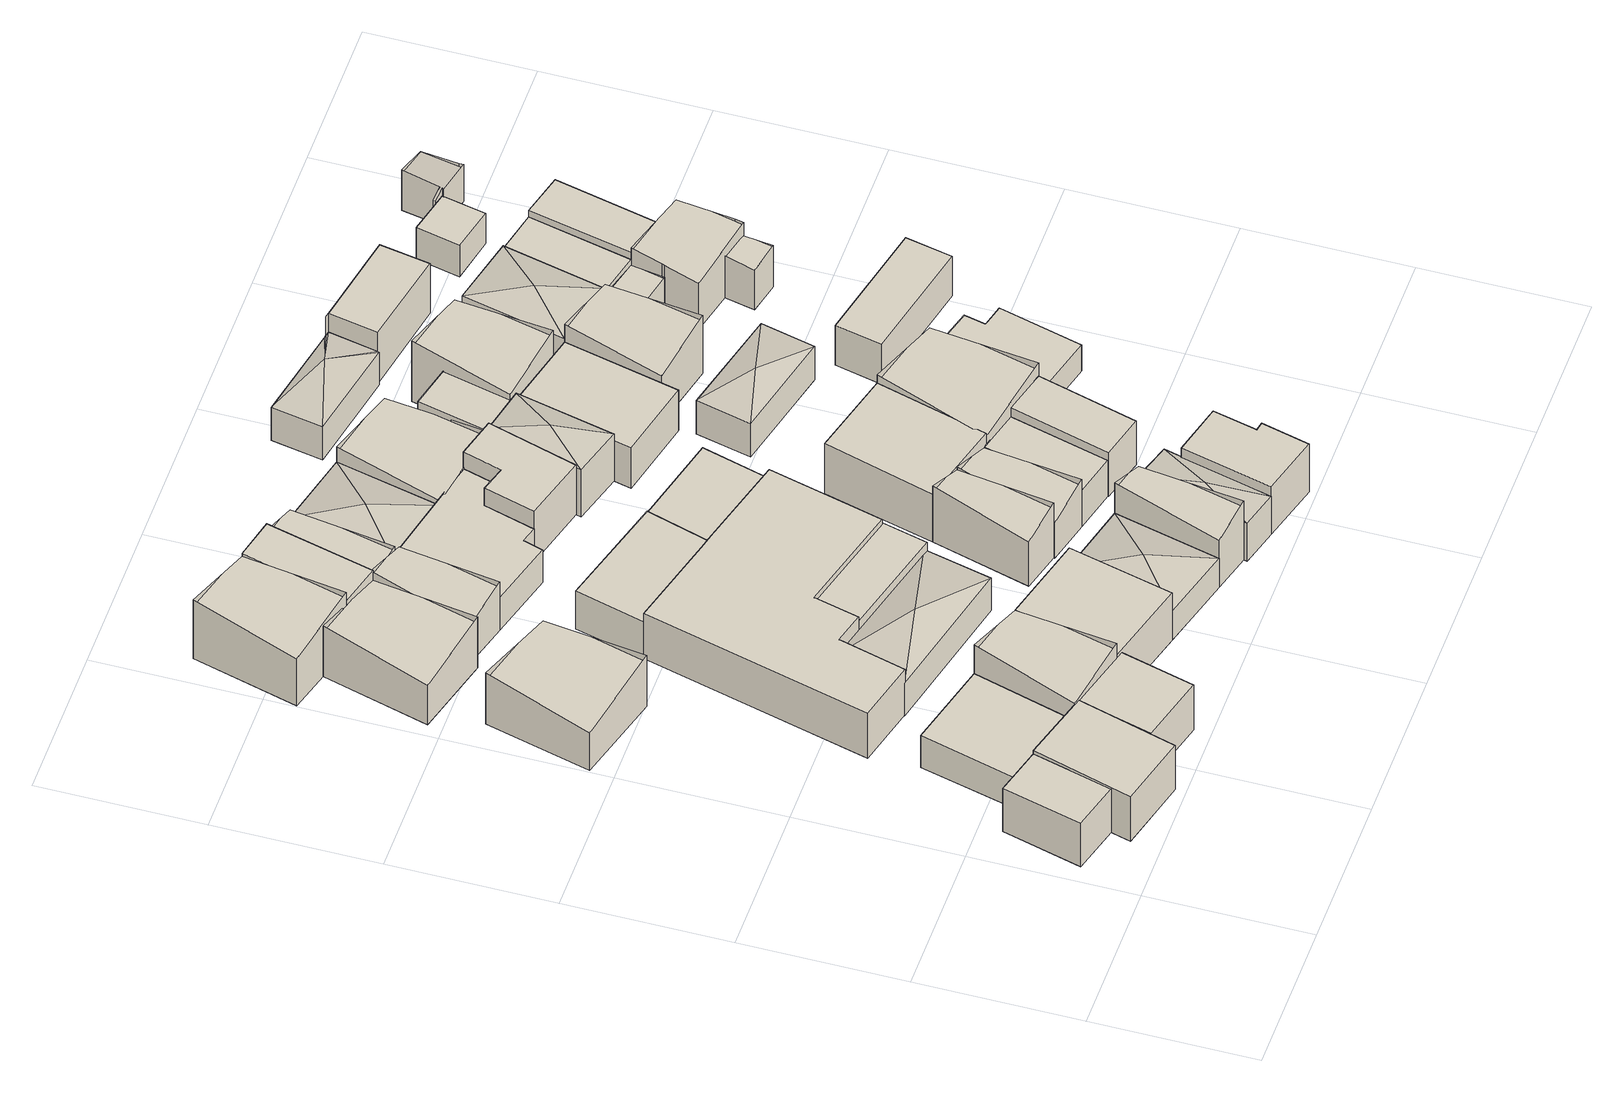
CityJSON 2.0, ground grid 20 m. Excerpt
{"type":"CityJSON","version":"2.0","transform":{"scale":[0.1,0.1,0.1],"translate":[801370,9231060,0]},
"CityObjects":{
"building1":{"type":"Building","attributes":{"Building Type":"Residential","Roof Shape":"flat","Roof Material":"Concrete Glazed Tile","Roof Material Code":1,"Roof Direction":"northwest","Building Height":6.69,"Roof Slope":7.7,"Footprint Area":61.77,"Solar PV Capacity Low":7.73,"Solar PV Capacity High":10.16,"Solar Annual Energy Low":11152,"Solar Annual Energy High":14697,"Suitable PV Area":46.17},"geometry":[{"type":"MultiSurface","lod":"2.2","boundaries":[[[0,1,2,3]],[[3,2,4,5]],[[2,1,6,4]],[[1,0,7,6]],[[0,3,5,7]],[[5,4,6,7]]]}]},
"building2":{"type":"Building","attributes":{"Building Type":"Residential","Roof Shape":"shed","Roof Material":"Concrete Glazed Tile","Roof Material Code":1,"Roof Direction":"northwest","Building Height":6.81,"Roof Slope":18.1,"Footprint Area":115.21,"Solar PV Capacity Low":14.43,"Solar PV Capacity High":18.95,"Solar Annual Energy Low":20800,"Solar Annual Energy High":27413,"Suitable PV Area":86.12},"geometry":[{"type":"MultiSurface","lod":"2.2","boundaries":[[[8,9,10,2]],[[2,10,11,12]],[[10,9,13,11]],[[9,8,14,13]],[[8,2,12,14]],[[12,11,13,14]]]}]},
"building3":{"type":"Building","attributes":{"Building Type":"Residential","Roof Shape":"shed","Roof Material":"Concrete Aluminum Tile","Roof Material Code":2,"Roof Direction":"northwest","Building Height":4.61,"Roof Slope":15.8,"Footprint Area":141.14,"Solar PV Capacity Low":17.67,"Solar PV Capacity High":23.21,"Solar Annual Energy Low":25482,"Solar Annual Energy High":33584,"Suitable PV Area":105.5},"geometry":[{"type":"MultiSurface","lod":"2.2","boundaries":[[[15,16,17,18]],[[18,17,19,20]],[[17,16,21,19]],[[16,15,22,21]],[[15,18,20,22]],[[20,19,21,22]]]}]},
"building4":{"type":"Building","attributes":{"Building Type":"Residential","Roof Shape":"flat","Roof Material":"Concrete Glazed Tile","Roof Material Code":1,"Roof Direction":"northwest","Building Height":6.98,"Roof Slope":5.5,"Footprint Area":80.82,"Solar PV Capacity Low":10.12,"Solar PV Capacity High":13.29,"Solar Annual Energy Low":14591,"Solar Annual Energy High":19230,"Suitable PV Area":60.41},"geometry":[{"type":"MultiSurface","lod":"2.2","boundaries":[[[23,24,25,10]],[[10,25,26,27]],[[25,24,28,26]],[[24,23,29,28]],[[23,10,27,29]],[[27,26,28,29]]]}]},
"building5":{"type":"Building","attributes":{"Building Type":"Residential","Roof Shape":"gable","Roof Material":"Concrete Aluminum Tile","Roof Material Code":2,"Roof Direction":"northwest","Building Height":5.91,"Roof Slope":32,"Footprint Area":156.12,"Solar PV Capacity Low":19.55,"Solar PV Capacity High":25.67,"Solar Annual Energy Low":28187,"Solar Annual Energy High":37149,"Suitable PV Area":116.7},"geometry":[{"type":"MultiSurface","lod":"2.2","boundaries":[[[30,31,32,33]],[[33,32,34,35]],[[32,31,36,34]],[[31,30,37,36]],[[30,33,35,37]],[[35,34,36,37]]]}]},
"building6":{"type":"Building","attributes":{"Building Type":"Residential","Roof Shape":"gable","Roof Material":"Concrete Glazed Tile","Roof Material Code":1,"Roof Direction":"northwest","Building Height":7.3,"Roof Slope":34.1,"Footprint Area":109.6,"Solar PV Capacity Low":13.72,"Solar PV Capacity High":18.02,"Solar Annual Energy Low":19788,"Solar Annual Energy High":26079,"Suitable PV Area":81.93},"geometry":[{"type":"MultiSurface","lod":"2.2","boundaries":[[[18,17,38,39]],[[39,38,40,41]],[[38,17,42,40]],[[17,18,43,42]],[[18,39,41,43]],[[41,40,42,43]]]}]},
"building7":{"type":"Building","attributes":{"Building Type":"Residential","Roof Shape":"gable","Roof Material":"Metal Sheet","Roof Material Code":5,"Roof Direction":"northwest","Building Height":6.07,"Roof Slope":29.7,"Footprint Area":138.35,"Solar PV Capacity Low":17.32,"Solar PV Capacity High":22.75,"Solar Annual Energy Low":24978,"Solar Annual Energy High":32919,"Suitable PV Area":103.41},"geometry":[{"type":"MultiSurface","lod":"2.2","boundaries":[[[44,45,46,47]],[[47,46,48,49]],[[46,45,50,48]],[[45,44,51,50]],[[44,47,49,51]],[[49,48,50,51]]]}]},
"building8":{"type":"Building","attributes":{"Building Type":"Residential","Roof Shape":"gable","Roof Material":"Concrete Aluminum Tile","Roof Material Code":2,"Roof Direction":"northwest","Building Height":7.29,"Roof Slope":29.4,"Footprint Area":132.07,"Solar PV Capacity Low":16.54,"Solar PV Capacity High":21.72,"Solar Annual Energy Low":23845,"Solar Annual Energy High":31426,"Suitable PV Area":98.73},"geometry":[{"type":"MultiSurface","lod":"2.2","boundaries":[[[52,53,54,55]],[[55,54,56,57]],[[54,53,58,56]],[[53,52,59,58]],[[52,55,57,59]],[[57,56,58,59]]]}]},
"building9":{"type":"Building","attributes":{"Building Type":"Residential","Roof Shape":"hip","Roof Material":"Concrete Aluminum Tile","Roof Material Code":2,"Roof Direction":"northwest","Building Height":5.02,"Roof Slope":22.3,"Footprint Area":159.4,"Solar PV Capacity Low":19.96,"Solar PV Capacity High":26.21,"Solar Annual Energy Low":28778,"Solar Annual Energy High":37927,"Suitable PV Area":119.15},"geometry":[{"type":"MultiSurface","lod":"2.2","boundaries":[[[60,61,62,63]],[[63,62,64,65]],[[62,61,66,64]],[[61,60,67,66]],[[60,63,65,67]],[[65,64,68]],[[64,66,68]],[[66,67,68]],[[67,65,68]]]}]},
"building10":{"type":"Building","attributes":{"Building Type":"Residential","Roof Shape":"flat","Roof Material":"Concrete Glazed Tile","Roof Material Code":1,"Roof Direction":"northwest","Building Height":7.39,"Roof Slope":5.1,"Footprint Area":146.13,"Solar PV Capacity Low":18.3,"Solar PV Capacity High":24.03,"Solar Annual Energy Low":26384,"Solar Annual Energy High":34771,"Suitable PV Area":109.24},"geometry":[{"type":"MultiSurface","lod":"2.2","boundaries":[[[39,38,69,70]],[[70,69,71,72]],[[69,38,73,71]],[[38,39,74,73]],[[39,70,72,74]],[[72,71,73,74]]]}]},
"building11":{"type":"Building","attributes":{"Building Type":"Residential","Roof Shape":"flat","Roof Material":"Concrete Aluminum Tile","Roof Material Code":2,"Roof Direction":"northwest","Building Height":7.02,"Roof Slope":10.3,"Footprint Area":508.03,"Solar PV Capacity Low":63.61,"Solar PV Capacity High":83.55,"Solar Annual Energy Low":91721,"Solar Annual Energy High":120881,"Suitable PV Area":379.75},"geometry":[{"type":"MultiSurface","lod":"2.2","boundaries":[[[75,76,77,78,79,80,81,82,83,84]],[[84,83,85,86]],[[83,82,87,85]],[[82,81,88,87]],[[81,80,89,88]],[[80,79,90,89]],[[79,78,91,90]],[[78,77,92,91]],[[77,76,93,92]],[[76,75,94,93]],[[75,84,86,94]],[[86,85,87,88,89,90,91,92,93,94]]]}]},
"building12":{"type":"Building","attributes":{"Building Type":"Residential","Roof Shape":"gable","Roof Material":"Concrete Aluminum Tile","Roof Material Code":2,"Roof Direction":"northwest","Building Height":5.9,"Roof Slope":28.8,"Footprint Area":77.31,"Solar PV Capacity Low":9.68,"Solar PV Capacity High":12.71,"Solar Annual Energy Low":13958,"Solar Annual Energy High":18396,"Suitable PV Area":57.79},"geometry":[{"type":"MultiSurface","lod":"2.2","boundaries":[[[95,96,97,98]],[[98,97,99,100]],[[97,96,101,99]],[[96,95,102,101]],[[95,98,100,102]],[[100,99,101,102]]]}]},
"building13":{"type":"Building","attributes":{"Building Type":"Residential","Roof Shape":"shed","Roof Material":"Concrete Aluminum Tile","Roof Material Code":2,"Roof Direction":"northwest","Building Height":7.63,"Roof Slope":19.6,"Footprint Area":72.32,"Solar PV Capacity Low":9.05,"Solar PV Capacity High":11.89,"Solar Annual Energy Low":13056,"Solar Annual Energy High":17207,"Suitable PV Area":54.06},"geometry":[{"type":"MultiSurface","lod":"2.2","boundaries":[[[103,104,55,47]],[[47,55,105,106]],[[55,104,107,105]],[[104,103,108,107]],[[103,47,106,108]],[[106,105,107,108]]]}]},
"building14":{"type":"Building","attributes":{"Building Type":"Residential","Roof Shape":"flat","Roof Material":"Concrete Aluminum Tile","Roof Material Code":2,"Roof Direction":"northwest","Building Height":6.33,"Roof Slope":6,"Footprint Area":80.46,"Solar PV Capacity Low":10.07,"Solar PV Capacity High":13.23,"Solar Annual Energy Low":14526,"Solar Annual Energy High":19144,"Suitable PV Area":60.14},"geometry":[{"type":"MultiSurface","lod":"2.2","boundaries":[[[76,109,110,77]],[[77,110,111,112]],[[110,109,113,111]],[[109,76,114,113]],[[76,77,112,114]],[[112,111,113,114]]]}]},
"building15":{"type":"Building","attributes":{"Building Type":"Residential","Roof Shape":"shed","Roof Material":"Concrete Aluminum Tile","Roof Material Code":2,"Roof Direction":"northwest","Building Height":5.61,"Roof Slope":12.3,"Footprint Area":123.53,"Solar PV Capacity Low":15.47,"Solar PV Capacity High":20.31,"Solar Annual Energy Low":22302,"Solar Annual Energy High":29393,"Suitable PV Area":92.34},"geometry":[{"type":"MultiSurface","lod":"2.2","boundaries":[[[115,82,116,117]],[[117,116,118,119]],[[116,82,120,118]],[[82,115,121,120]],[[115,117,119,121]],[[119,118,120,121]]]}]},
"building16":{"type":"Building","attributes":{"Building Type":"Residential","Roof Shape":"hip","Roof Material":"Concrete Aluminum Tile","Roof Material Code":2,"Roof Direction":"northwest","Building Height":4.5,"Roof Slope":26.7,"Footprint Area":125.2,"Solar PV Capacity Low":15.68,"Solar PV Capacity High":20.59,"Solar Annual Energy Low":22604,"Solar Annual Energy High":29791,"Suitable PV Area":93.59},"geometry":[{"type":"MultiSurface","lod":"2.2","boundaries":[[[70,69,122,123]],[[123,122,124,125]],[[122,69,126,124]],[[69,70,127,126]],[[70,123,125,127]],[[125,124,128]],[[124,126,128]],[[126,127,128]],[[127,125,128]]]}]},
"building17":{"type":"Building","attributes":{"Building Type":"Residential","Roof Shape":"gable","Roof Material":"Concrete Aluminum Tile","Roof Material Code":2,"Roof Direction":"northwest","Building Height":5.45,"Roof Slope":25.5,"Footprint Area":67.6,"Solar PV Capacity Low":8.46,"Solar PV Capacity High":11.12,"Solar Annual Energy Low":12205,"Solar Annual Energy High":16085,"Suitable PV Area":50.53},"geometry":[{"type":"MultiSurface","lod":"2.2","boundaries":[[[129,130,103,96]],[[96,103,131,132]],[[103,130,133,131]],[[130,129,134,133]],[[129,96,132,134]],[[132,131,133,134]]]}]},
"building18":{"type":"Building","attributes":{"Building Type":"Residential","Roof Shape":"shed","Roof Material":"Concrete Aluminum Tile","Roof Material Code":2,"Roof Direction":"northwest","Building Height":5.05,"Roof Slope":19.2,"Footprint Area":153.86,"Solar PV Capacity Low":19.26,"Solar PV Capacity High":25.3,"Solar Annual Energy Low":27779,"Solar Annual Energy High":36610,"Suitable PV Area":115.01},"geometry":[{"type":"MultiSurface","lod":"2.2","boundaries":[[[135,136,95,98,137,138,139,140]],[[140,139,141,142]],[[139,138,143,141]],[[138,137,144,143]],[[137,98,145,144]],[[98,95,146,145]],[[95,136,147,146]],[[136,135,148,147]],[[135,140,142,148]],[[142,141,143,144,145,146,147,148]]]}]},
"building19":{"type":"Building","attributes":{"Building Type":"Residential","Roof Shape":"gable","Roof Material":"Concrete Aluminum Tile","Roof Material Code":2,"Roof Direction":"northwest","Building Height":6.91,"Roof Slope":30.7,"Footprint Area":62.48,"Solar PV Capacity Low":7.82,"Solar PV Capacity High":10.27,"Solar Annual Energy Low":11280,"Solar Annual Energy High":14866,"Suitable PV Area":46.7},"geometry":[{"type":"MultiSurface","lod":"2.2","boundaries":[[[149,150,151,152]],[[152,151,153,154]],[[151,150,155,153]],[[150,149,156,155]],[[149,152,154,156]],[[154,153,155,156]]]}]},
"building20":{"type":"Building","attributes":{"Building Type":"Residential","Roof Shape":"gable","Roof Material":"Concrete Aluminum Tile","Roof Material Code":2,"Roof Direction":"northwest","Building Height":7.33,"Roof Slope":32.8,"Footprint Area":66.72,"Solar PV Capacity Low":8.35,"Solar PV Capacity High":10.97,"Solar Annual Energy Low":12046,"Solar Annual Energy High":15875,"Suitable PV Area":49.87},"geometry":[{"type":"MultiSurface","lod":"2.2","boundaries":[[[123,122,157,158]],[[158,157,159,160]],[[157,122,161,159]],[[122,123,162,161]],[[123,158,160,162]],[[160,159,161,162]]]}]},
"building21":{"type":"Building","attributes":{"Building Type":"Residential","Roof Shape":"hip","Roof Material":"Concrete Aluminum Tile","Roof Material Code":2,"Roof Direction":"northwest","Building Height":4.35,"Roof Slope":28.2,"Footprint Area":130.77,"Solar PV Capacity Low":16.37,"Solar PV Capacity High":21.5,"Solar Annual Energy Low":23609,"Solar Annual Energy High":31115,"Suitable PV Area":97.75},"geometry":[{"type":"MultiSurface","lod":"2.2","boundaries":[[[130,129,163,164]],[[164,163,165,166]],[[163,129,167,165]],[[129,130,168,167]],[[130,164,166,168]],[[166,165,169]],[[165,167,169]],[[167,168,169]],[[168,166,169]]]}]},
"building22":{"type":"Building","attributes":{"Building Type":"Residential","Roof Shape":"flat","Roof Material":"Concrete Aluminum Tile","Roof Material Code":2,"Roof Direction":"northwest","Building Height":5.59,"Roof Slope":12.8,"Footprint Area":98.83,"Solar PV Capacity Low":12.37,"Solar PV Capacity High":16.25,"Solar Annual Energy Low":17842,"Solar Annual Energy High":23515,"Suitable PV Area":73.87},"geometry":[{"type":"MultiSurface","lod":"2.2","boundaries":[[[117,116,79,170]],[[170,79,171,172]],[[79,116,118,171]],[[116,117,173,118]],[[117,170,172,173]],[[172,171,118,173]]]}]},
"building23":{"type":"Building","attributes":{"Building Type":"Residential","Roof Shape":"shed","Roof Material":"Concrete Aluminum Tile","Roof Material Code":2,"Roof Direction":"northwest","Building Height":7.71,"Roof Slope":18.4,"Footprint Area":80.08,"Solar PV Capacity Low":10.03,"Solar PV Capacity High":13.17,"Solar Annual Energy Low":14458,"Solar Annual Energy High":19054,"Suitable PV Area":59.86},"geometry":[{"type":"MultiSurface","lod":"2.2","boundaries":[[[136,135,140,139,174,175]],[[175,174,176,177]],[[174,139,178,176]],[[139,140,179,178]],[[140,135,180,179]],[[135,136,181,180]],[[136,175,177,181]],[[177,176,178,179,180,181]]]}]},
"building24":{"type":"Building","attributes":{"Building Type":"Residential","Roof Shape":"hip","Roof Material":"Concrete Aluminum Tile","Roof Material Code":2,"Roof Direction":"northwest","Building Height":5.86,"Roof Slope":20.5,"Footprint Area":66.52,"Solar PV Capacity Low":8.33,"Solar PV Capacity High":10.94,"Solar Annual Energy Low":12010,"Solar Annual Energy High":15829,"Suitable PV Area":49.73},"geometry":[{"type":"MultiSurface","lod":"2.2","boundaries":[[[158,182,183,184]],[[184,183,185,186]],[[183,182,187,185]],[[182,158,188,187]],[[158,184,186,188]],[[186,185,189]],[[185,187,189]],[[187,188,189]],[[188,186,189]]]}]},
"building25":{"type":"Building","attributes":{"Building Type":"Residential","Roof Shape":"gable","Roof Material":"Concrete Aluminum Tile","Roof Material Code":2,"Roof Direction":"northwest","Building Height":5.54,"Roof Slope":32.4,"Footprint Area":70.01,"Solar PV Capacity Low":8.77,"Solar PV Capacity High":11.51,"Solar Annual Energy Low":12639,"Solar Annual Energy High":16657,"Suitable PV Area":52.33},"geometry":[{"type":"MultiSurface","lod":"2.2","boundaries":[[[190,191,192,152]],[[152,192,193,194]],[[192,191,195,193]],[[191,190,196,195]],[[190,152,194,196]],[[194,193,195,196]]]}]},
"building26":{"type":"Building","attributes":{"Building Type":"Residential","Roof Shape":"flat","Roof Material":"Concrete Aluminum Tile","Roof Material Code":2,"Roof Direction":"northwest","Building Height":7.38,"Roof Slope":14.9,"Footprint Area":82.38,"Solar PV Capacity Low":10.31,"Solar PV Capacity High":13.55,"Solar Annual Energy Low":14874,"Solar Annual Energy High":19602,"Suitable PV Area":61.58},"geometry":[{"type":"MultiSurface","lod":"2.2","boundaries":[[[197,198,199,183,200,201]],[[201,200,202,203]],[[200,183,204,202]],[[183,199,205,204]],[[199,198,206,205]],[[198,197,207,206]],[[197,201,203,207]],[[203,202,204,205,206,207]]]}]},
"building27":{"type":"Building","attributes":{"Building Type":"Residential","Roof Shape":"flat","Roof Material":"Concrete Aluminum Tile","Roof Material Code":2,"Roof Direction":"northwest","Building Height":5.6,"Roof Slope":6.5,"Footprint Area":68.06,"Solar PV Capacity Low":8.52,"Solar PV Capacity High":11.19,"Solar Annual Energy Low":12288,"Solar Annual Energy High":16195,"Suitable PV Area":50.88},"geometry":[{"type":"MultiSurface","lod":"2.2","boundaries":[[[192,191,208,209]],[[209,208,210,211]],[[208,191,212,210]],[[191,192,213,212]],[[192,209,211,213]],[[211,210,212,213]]]}]},
"building28":{"type":"Building","attributes":{"Building Type":"Residential","Roof Shape":"shed","Roof Material":"Concrete Aluminum Tile","Roof Material Code":2,"Roof Direction":"northwest","Building Height":7.36,"Roof Slope":18.4,"Footprint Area":151.18,"Solar PV Capacity Low":18.93,"Solar PV Capacity High":24.86,"Solar Annual Energy Low":27294,"Solar Annual Energy High":35971,"Suitable PV Area":113},"geometry":[{"type":"MultiSurface","lod":"2.2","boundaries":[[[214,149,215,216]],[[216,215,217,218]],[[215,149,219,217]],[[149,214,220,219]],[[214,216,218,220]],[[218,217,219,220]]]}]},
"building29":{"type":"Building","attributes":{"Building Type":"Residential","Roof Shape":"gable","Roof Material":"Concrete Aluminum Tile","Roof Material Code":2,"Roof Direction":"northwest","Building Height":4.99,"Roof Slope":30.5,"Footprint Area":135.17,"Solar PV Capacity Low":16.92,"Solar PV Capacity High":22.23,"Solar Annual Energy Low":24403,"Solar Annual Energy High":32162,"Suitable PV Area":101.04},"geometry":[{"type":"MultiSurface","lod":"2.2","boundaries":[[[221,164,163,175]],[[175,163,222,223]],[[163,164,224,222]],[[164,221,225,224]],[[221,175,223,225]],[[223,222,224,225]]]}]},
"building30":{"type":"Building","attributes":{"Building Type":"Residential","Roof Shape":"hip","Roof Material":"Concrete Aluminum Tile","Roof Material Code":2,"Roof Direction":"northwest","Building Height":7.33,"Roof Slope":29.5,"Footprint Area":76.01,"Solar PV Capacity Low":9.52,"Solar PV Capacity High":12.5,"Solar Annual Energy Low":13723,"Solar Annual Energy High":18086,"Suitable PV Area":56.82},"geometry":[{"type":"MultiSurface","lod":"2.2","boundaries":[[[175,226,227,228]],[[228,227,229,230]],[[227,226,231,229]],[[226,175,232,231]],[[175,228,230,232]],[[230,229,233]],[[229,231,233]],[[231,232,233]],[[232,230,233]]]}]},
"building31":{"type":"Building","attributes":{"Building Type":"Residential","Roof Shape":"shed","Roof Material":"Concrete Aluminum Tile","Roof Material Code":2,"Roof Direction":"northwest","Building Height":6.8,"Roof Slope":13.5,"Footprint Area":71.59,"Solar PV Capacity Low":8.96,"Solar PV Capacity High":11.77,"Solar Annual Energy Low":12925,"Solar Annual Energy High":17034,"Suitable PV Area":53.51},"geometry":[{"type":"MultiSurface","lod":"2.2","boundaries":[[[234,235,236,209]],[[209,236,237,238]],[[236,235,239,237]],[[235,234,240,239]],[[234,209,238,240]],[[238,237,239,240]]]}]},
"building32":{"type":"Building","attributes":{"Building Type":"Residential","Roof Shape":"flat","Roof Material":"Concrete Aluminum Tile","Roof Material Code":2,"Roof Direction":"northwest","Building Height":6.66,"Roof Slope":14.4,"Footprint Area":53.78,"Solar PV Capacity Low":6.73,"Solar PV Capacity High":8.84,"Solar Annual Energy Low":9710,"Solar Annual Energy High":12797,"Suitable PV Area":40.2},"geometry":[{"type":"MultiSurface","lod":"2.2","boundaries":[[[241,242,175,228]],[[228,175,243,244]],[[175,242,245,243]],[[242,241,246,245]],[[241,228,244,246]],[[244,243,245,246]]]}]},
"building33":{"type":"Building","attributes":{"Building Type":"Residential","Roof Shape":"flat","Roof Material":"Concrete Aluminum Tile","Roof Material Code":2,"Roof Direction":"northwest","Building Height":6.28,"Roof Slope":9.8,"Footprint Area":147.08,"Solar PV Capacity Low":18.42,"Solar PV Capacity High":24.19,"Solar Annual Energy Low":26554,"Solar Annual Energy High":34996,"Suitable PV Area":109.94},"geometry":[{"type":"MultiSurface","lod":"2.2","boundaries":[[[228,247,248,249]],[[249,248,250,251]],[[248,247,252,250]],[[247,228,253,252]],[[228,249,251,253]],[[251,250,252,253]]]}]},
"building34":{"type":"Building","attributes":{"Building Type":"Residential","Roof Shape":"gable","Roof Material":"Concrete Aluminum Tile","Roof Material Code":2,"Roof Direction":"northwest","Building Height":6.92,"Roof Slope":34.2,"Footprint Area":149.46,"Solar PV Capacity Low":18.71,"Solar PV Capacity High":24.58,"Solar Annual Energy Low":26984,"Solar Annual Energy High":35563,"Suitable PV Area":111.72},"geometry":[{"type":"MultiSurface","lod":"2.2","boundaries":[[[216,215,236,254]],[[254,236,255,256]],[[236,215,257,255]],[[215,216,258,257]],[[216,254,256,258]],[[256,255,257,258]]]}]},
"building35":{"type":"Building","attributes":{"Building Type":"Residential","Roof Shape":"hip","Roof Material":"Concrete Glazed Tile","Roof Material Code":1,"Roof Direction":"west","Building Height":5.05,"Roof Slope":21,"Footprint Area":82.12,"Solar PV Capacity Low":10.28,"Solar PV Capacity High":13.5,"Solar Annual Energy Low":14826,"Solar Annual Energy High":19540,"Suitable PV Area":61.38},"geometry":[{"type":"MultiSurface","lod":"2.2","boundaries":[[[259,260,261,262,263,264,265]],[[265,264,266,267]],[[264,263,268,266]],[[263,262,269,268]],[[262,261,270,269]],[[261,260,271,270]],[[260,259,272,271]],[[259,265,267,272]],[[267,266,273]],[[266,268,273]],[[268,269,273]],[[269,270,273]],[[270,271,273]],[[271,272,273]],[[272,267,273]]]}]},
"building36":{"type":"Building","attributes":{"Building Type":"Residential","Roof Shape":"hip","Roof Material":"Concrete Aluminum Tile","Roof Material Code":2,"Roof Direction":"northwest","Building Height":5.19,"Roof Slope":23,"Footprint Area":94.08,"Solar PV Capacity Low":11.78,"Solar PV Capacity High":15.47,"Solar Annual Energy Low":16986,"Solar Annual Energy High":22386,"Suitable PV Area":70.33},"geometry":[{"type":"MultiSurface","lod":"2.2","boundaries":[[[274,275,276,277]],[[277,276,278,279]],[[276,275,280,278]],[[275,274,281,280]],[[274,277,279,281]],[[279,278,282]],[[278,280,282]],[[280,281,282]],[[281,279,282]]]}]},
"building37":{"type":"Building","attributes":{"Building Type":"Residential","Roof Shape":"gable","Roof Material":"Concrete Glazed Tile","Roof Material Code":1,"Roof Direction":"west","Building Height":7.61,"Roof Slope":33.9,"Footprint Area":114.57,"Solar PV Capacity Low":14.34,"Solar PV Capacity High":18.84,"Solar Annual Energy Low":20684,"Solar Annual Energy High":27260,"Suitable PV Area":85.64},"geometry":[{"type":"MultiSurface","lod":"2.2","boundaries":[[[283,284,285,286]],[[286,285,287,288]],[[285,284,289,287]],[[284,283,290,289]],[[283,286,288,290]],[[288,287,289,290]]]}]},
"building38":{"type":"Building","attributes":{"Building Type":"Residential","Roof Shape":"gable","Roof Material":"Concrete Aluminum Tile","Roof Material Code":2,"Roof Direction":"northwest","Building Height":7.38,"Roof Slope":32.6,"Footprint Area":107.64,"Solar PV Capacity Low":13.48,"Solar PV Capacity High":17.7,"Solar Annual Energy Low":19434,"Solar Annual Energy High":25613,"Suitable PV Area":80.46},"geometry":[{"type":"MultiSurface","lod":"2.2","boundaries":[[[249,291,292,293]],[[293,292,294,295]],[[292,291,296,294]],[[291,249,297,296]],[[249,293,295,297]],[[295,294,296,297]]]}]},
"building39":{"type":"Building","attributes":{"Building Type":"Residential","Roof Shape":"flat","Roof Material":"Concrete Aluminum Tile","Roof Material Code":2,"Roof Direction":"northwest","Building Height":4.13,"Roof Slope":7.1,"Footprint Area":110,"Solar PV Capacity Low":13.77,"Solar PV Capacity High":18.09,"Solar Annual Energy Low":19860,"Solar Annual Energy High":26173,"Suitable PV Area":82.22},"geometry":[{"type":"MultiSurface","lod":"2.2","boundaries":[[[298,299,300,236,301,302]],[[302,301,303,304]],[[301,236,305,303]],[[236,300,306,305]],[[300,299,307,306]],[[299,298,308,307]],[[298,302,304,308]],[[304,303,305,306,307,308]]]}]},
"building40":{"type":"Building","attributes":{"Building Type":"Residential","Roof Shape":"shed","Roof Material":"Clay Tile Shingle","Roof Material Code":3,"Roof Direction":"west","Building Height":7.71,"Roof Slope":19.3,"Footprint Area":74.9,"Solar PV Capacity Low":9.38,"Solar PV Capacity High":12.32,"Solar Annual Energy Low":13522,"Solar Annual Energy High":17821,"Suitable PV Area":55.98},"geometry":[{"type":"MultiSurface","lod":"2.2","boundaries":[[[309,259,265,264,310]],[[310,264,311,312]],[[264,265,313,311]],[[265,259,314,313]],[[259,309,315,314]],[[309,310,312,315]],[[312,311,313,314,315]]]}]},
"building41":{"type":"Building","attributes":{"Building Type":"Residential","Roof Shape":"hip","Roof Material":"Concrete Glazed Tile","Roof Material Code":1,"Roof Direction":"west","Building Height":6.78,"Roof Slope":30,"Footprint Area":113.71,"Solar PV Capacity Low":14.24,"Solar PV Capacity High":18.7,"Solar Annual Energy Low":20529,"Solar Annual Energy High":27056,"Suitable PV Area":85},"geometry":[{"type":"MultiSurface","lod":"2.2","boundaries":[[[316,249,293,317]],[[317,293,318,319]],[[293,249,320,318]],[[249,316,321,320]],[[316,317,319,321]],[[319,318,322]],[[318,320,322]],[[320,321,322]],[[321,319,322]]]}]},
"building42":{"type":"Building","attributes":{"Building Type":"Residential","Roof Shape":"flat","Roof Material":"Concrete Aluminum Tile","Roof Material Code":2,"Roof Direction":"northwest","Building Height":6.2,"Roof Slope":12.6,"Footprint Area":89.96,"Solar PV Capacity Low":11.26,"Solar PV Capacity High":14.79,"Solar Annual Energy Low":16242,"Solar Annual Energy High":21405,"Suitable PV Area":67.24},"geometry":[{"type":"MultiSurface","lod":"2.2","boundaries":[[[323,324,325,326]],[[326,325,327,328]],[[325,324,329,327]],[[324,323,330,329]],[[323,326,328,330]],[[328,327,329,330]]]}]},
"building43":{"type":"Building","attributes":{"Building Type":"Residential","Roof Shape":"gable","Roof Material":"Concrete Glazed Tile","Roof Material Code":1,"Roof Direction":"west","Building Height":5.47,"Roof Slope":28.5,"Footprint Area":23.15,"Solar PV Capacity Low":2.9,"Solar PV Capacity High":3.81,"Solar Annual Energy Low":4180,"Solar Annual Energy High":5509,"Suitable PV Area":17.31},"geometry":[{"type":"MultiSurface","lod":"2.2","boundaries":[[[331,332,333,293,334,335]],[[335,334,336,337]],[[334,293,338,336]],[[293,333,339,338]],[[333,332,340,339]],[[332,331,341,340]],[[331,335,337,341]],[[337,336,338,339,340,341]]]}]},
"building44":{"type":"Building","attributes":{"Building Type":"Residential","Roof Shape":"flat","Roof Material":"Concrete Glazed Tile","Roof Material Code":1,"Roof Direction":"west","Building Height":6.38,"Roof Slope":5.6,"Footprint Area":71.11,"Solar PV Capacity Low":8.9,"Solar PV Capacity High":11.69,"Solar Annual Energy Low":12839,"Solar Annual Energy High":16920,"Suitable PV Area":53.16},"geometry":[{"type":"MultiSurface","lod":"2.2","boundaries":[[[317,293,333,342]],[[342,333,343,344]],[[333,293,345,343]],[[293,317,346,345]],[[317,342,344,346]],[[344,343,345,346]]]}]},
"building45":{"type":"Building","attributes":{"Building Type":"Residential","Roof Shape":"gable","Roof Material":"Concrete Glazed Tile","Roof Material Code":1,"Roof Direction":"west","Building Height":6.09,"Roof Slope":31.1,"Footprint Area":15.08,"Solar PV Capacity Low":1.89,"Solar PV Capacity High":2.48,"Solar Annual Energy Low":2723,"Solar Annual Energy High":3588,"Suitable PV Area":11.27},"geometry":[{"type":"MultiSurface","lod":"2.2","boundaries":[[[347,348,349,350]],[[350,349,351,352]],[[349,348,353,351]],[[348,347,354,353]],[[347,350,352,354]],[[352,351,353,354]]]}]},
"building46":{"type":"Building","attributes":{"Building Type":"Residential","Roof Shape":"gable","Roof Material":"Concrete Glazed Tile","Roof Material Code":1,"Roof Direction":"west","Building Height":7.24,"Roof Slope":31.2,"Footprint Area":82.03,"Solar PV Capacity Low":10.27,"Solar PV Capacity High":13.49,"Solar Annual Energy Low":14810,"Solar Annual Energy High":19519,"Suitable PV Area":61.32},"geometry":[{"type":"MultiSurface","lod":"2.2","boundaries":[[[333,332,331,355,350,356,357]],[[357,356,358,359]],[[356,350,360,358]],[[350,355,361,360]],[[355,331,362,361]],[[331,332,363,362]],[[332,333,364,363]],[[333,357,359,364]],[[359,358,360,361,362,363,364]]]}]},
"building47":{"type":"Building","attributes":{"Building Type":"Residential","Roof Shape":"shed","Roof Material":"Concrete Glazed Tile","Roof Material Code":1,"Roof Direction":"west","Building Height":7.21,"Roof Slope":19.8,"Footprint Area":72.56,"Solar PV Capacity Low":9.08,"Solar PV Capacity High":11.93,"Solar Annual Energy Low":13100,"Solar Annual Energy High":17265,"Suitable PV Area":54.24},"geometry":[{"type":"MultiSurface","lod":"2.2","boundaries":[[[342,333,365,366]],[[366,365,367,368]],[[365,333,369,367]],[[333,342,370,369]],[[342,366,368,370]],[[368,367,369,370]]]}]},
"building48":{"type":"Building","attributes":{"Building Type":"Residential","Roof Shape":"shed","Roof Material":"Concrete Glazed Tile","Roof Material Code":1,"Roof Direction":"west","Building Height":4.71,"Roof Slope":15.7,"Footprint Area":31.6,"Solar PV Capacity Low":3.96,"Solar PV Capacity High":5.2,"Solar Annual Energy Low":5705,"Solar Annual Energy High":7518,"Suitable PV Area":23.62},"geometry":[{"type":"MultiSurface","lod":"2.2","boundaries":[[[371,372,373,374,375,376]],[[376,375,377,378]],[[375,374,379,377]],[[374,373,380,379]],[[373,372,381,380]],[[372,371,382,381]],[[371,376,378,382]],[[378,377,379,380,381,382]]]}]},
"building49":{"type":"Building","attributes":{"Building Type":"Residential","Roof Shape":"gable","Roof Material":"Concrete Glazed Tile","Roof Material Code":1,"Roof Direction":"west","Building Height":5.2,"Roof Slope":29.5,"Footprint Area":23.42,"Solar PV Capacity Low":2.93,"Solar PV Capacity High":3.85,"Solar Annual Energy Low":4227,"Solar Annual Energy High":5571,"Suitable PV Area":17.5},"geometry":[{"type":"MultiSurface","lod":"2.2","boundaries":[[[383,384,385,374,373,372,386,387,388]],[[388,387,389,390]],[[387,386,391,389]],[[386,372,392,391]],[[372,373,393,392]],[[373,374,394,393]],[[374,385,395,394]],[[385,384,396,395]],[[384,383,397,396]],[[383,388,390,397]],[[390,389,391,392,393,394,395,396,397]]]}]}
},
"vertices":[
[23,76,0],[83,60,0],[109,157,0],[49,173,0],[109,157,67],[49,173,67],[83,60,67],[23,76,67],
[76,36,0],[166,13,0],[198,133,0],[198,133,71],[109,157,72],[166,13,68],[76,36,69],
[115,287,0],[84,163,0],[190,135,0],[223,260,0],[190,135,46],[223,260,49],[84,163,47],[115,287,50],
[174,43,0],[258,21,0],[282,111,0],[282,111,70],[198,133,70],[258,21,70],[174,43,70],
[37,758,0],[3,629,0],[115,599,0],[150,728,0],[115,599,79],[150,728,59],[3,629,59],[37,758,79],
[272,113,0],[305,239,0],[272,113,93],[305,239,73],[190,135,73],[223,260,93],
[53,948,0],[17,818,0],[116,792,0],[152,922,0],[116,792,79],[152,922,61],[17,818,61],[53,948,79],
[133,1065,0],[37,1091,0],[2,962,0],[98,936,0],[2,962,73],[98,936,91],[37,1091,91],[133,1065,73],
[205,410,0],[185,327,0],[366,285,0],[386,368,0],[366,285,50],[386,368,50],[185,327,50],[205,410,50],[286,347,61],
[381,84,0],[413,211,0],[381,84,74],[413,211,74],[272,113,74],[305,239,74],
[209,409,0],[248,399,0],[262,454,0],[397,419,0],[433,559,0],[319,589,0],[298,594,0],[183,624,0],[111,346,0],[187,327,0],[111,346,70],[187,327,70],[183,624,70],[298,594,70],[319,589,70],[433,559,70],[397,419,70],[262,454,70],[248,399,70],[209,409,70],
[211,911,0],[152,925,0],[119,802,0],[177,786,0],[119,802,59],[177,786,76],[152,925,75],[211,911,59],
[183,1053,0],[132,1065,0],[98,936,77],[152,922,76],[132,1065,79],[183,1053,79],
[385,364,0],[399,419,0],[399,419,63],[262,454,63],[385,364,63],[248,399,63],
[204,708,0],[321,588,0],[344,670,0],[321,588,56],[344,670,58],[183,624,57],[204,708,59],
[473,59,0],[505,188,0],[473,59,45],[505,188,45],[381,84,45],[413,211,45],[443,136,57],
[202,913,0],[233,1042,0],[183,1053,68],[152,925,55],[233,1042,55],[202,913,68],
[337,834,0],[349,881,0],[261,763,0],[268,787,0],[288,781,0],[304,843,0],[288,781,51],[304,843,53],[268,787,51],[261,763,50],[177,786,51],[211,911,56],[349,881,55],[337,834,53],
[446,377,0],[413,257,0],[462,244,0],[494,364,0],[462,244,86],[494,364,69],[413,257,69],[446,377,87],
[521,46,0],[554,176,0],[521,46,92],[554,176,73],[473,59,73],[505,188,92],
[299,892,0],[329,1019,0],[299,892,43],[329,1019,43],[202,913,43],[233,1042,43],[266,966,55],
[456,642,0],[433,559,56],[456,642,56],[344,670,56],
[370,759,0],[400,868,0],[370,759,77],[400,868,80],[288,781,78],[304,843,80],[337,834,79],[349,881,81],
[520,42,0],[567,29,0],[601,162,0],[567,29,59],[601,162,59],[520,42,59],[554,176,59],[560,102,65],
[462,243,0],[516,229,0],[548,350,0],[548,350,55],[494,364,74],[516,229,74],[462,243,55],
[645,70,0],[658,124,0],[594,140,0],[641,9,0],[656,68,0],[641,9,74],[656,68,74],[567,29,74],[594,140,74],[658,124,74],[645,70,74],
[569,216,0],[601,337,0],[569,216,56],[601,337,56],[516,229,56],[548,350,56],
[481,511,0],[552,349,0],[586,484,0],[552,349,74],[586,484,78],[446,377,74],[481,511,78],
[430,996,0],[299,892,50],[400,868,66],[329,1019,66],[430,996,50],
[368,753,0],[431,735,0],[459,855,0],[431,735,73],[459,855,73],[368,753,73],[400,868,73],[415,803,82],
[569,215,0],[624,201,0],[656,322,0],[656,322,70],[601,337,70],[624,201,68],[569,215,68],
[479,941,0],[420,955,0],[400,868,67],[459,855,67],[420,955,67],[479,941,67],
[426,714,0],[525,691,0],[558,831,0],[525,691,63],[558,831,63],[426,714,63],[459,855,63],
[691,457,0],[656,322,90],[691,457,69],[552,349,69],[586,484,90],
[501,1085,0],[497,1086,0],[379,1109,0],[367,1047,0],[494,1022,0],[495,1024,0],[507,1084,0],[495,1024,51],[507,1084,51],[494,1022,51],[367,1047,51],[379,1109,51],[497,1086,51],[501,1085,51],[461,1074,57],
[526,671,0],[510,604,0],[643,573,0],[659,639,0],[643,573,52],[659,639,52],[510,604,52],[526,671,52],[585,622,60],
[481,981,0],[452,860,0],[542,839,0],[571,960,0],[542,839,94],[571,960,76],[452,860,76],[481,981,94],
[530,712,0],[616,692,0],[644,812,0],[616,692,90],[644,812,74],[530,712,74],[558,831,90],
[741,409,0],[747,435,0],[689,451,0],[742,300,0],[769,402,0],[742,300,41],[769,402,41],[656,322,41],[689,451,41],[747,435,41],[741,409,41],
[626,1063,0],[615,1002,0],[495,1024,80],[615,1002,77],[507,1084,80],[501,1085,80],[626,1063,77],
[587,957,0],[673,937,0],[644,812,68],[673,937,68],[558,831,68],[587,957,68],[616,884,78],
[671,558,0],[658,501,0],[809,468,0],[821,525,0],[809,468,62],[821,525,62],[658,501,62],[671,558,62],
[688,758,0],[689,761,0],[698,799,0],[636,776,0],[634,771,0],[636,776,55],[634,771,55],[644,812,59],[698,799,55],[689,761,58],[688,758,59],
[727,925,0],[698,799,64],[727,925,64],[644,812,64],[673,937,64],
[733,704,0],[725,667,0],[764,658,0],[772,694,0],[764,658,65],[772,694,61],[725,667,61],[733,704,65],
[678,716,0],[775,705,0],[792,777,0],[775,705,81],[792,777,72],[772,694,82],[678,716,72],[688,758,77],[689,761,78],[698,799,82],
[752,786,0],[782,912,0],[752,786,73],[782,912,72],[698,799,75],[727,925,74],
[734,976,0],[745,1027,0],[745,1029,0],[731,1032,0],[689,1041,0],[677,988,0],[689,1041,49],[677,988,49],[731,1032,47],[745,1029,47],[745,1027,47],[734,976,47],
[755,1078,0],[746,1032,0],[731,1035,0],[788,1018,0],[789,1024,0],[798,1070,0],[789,1024,56],[798,1070,52],[788,1018,57],[745,1027,58],[745,1029,59],[731,1032,52],[731,1035,52],[746,1032,59],[755,1078,63]
]}
